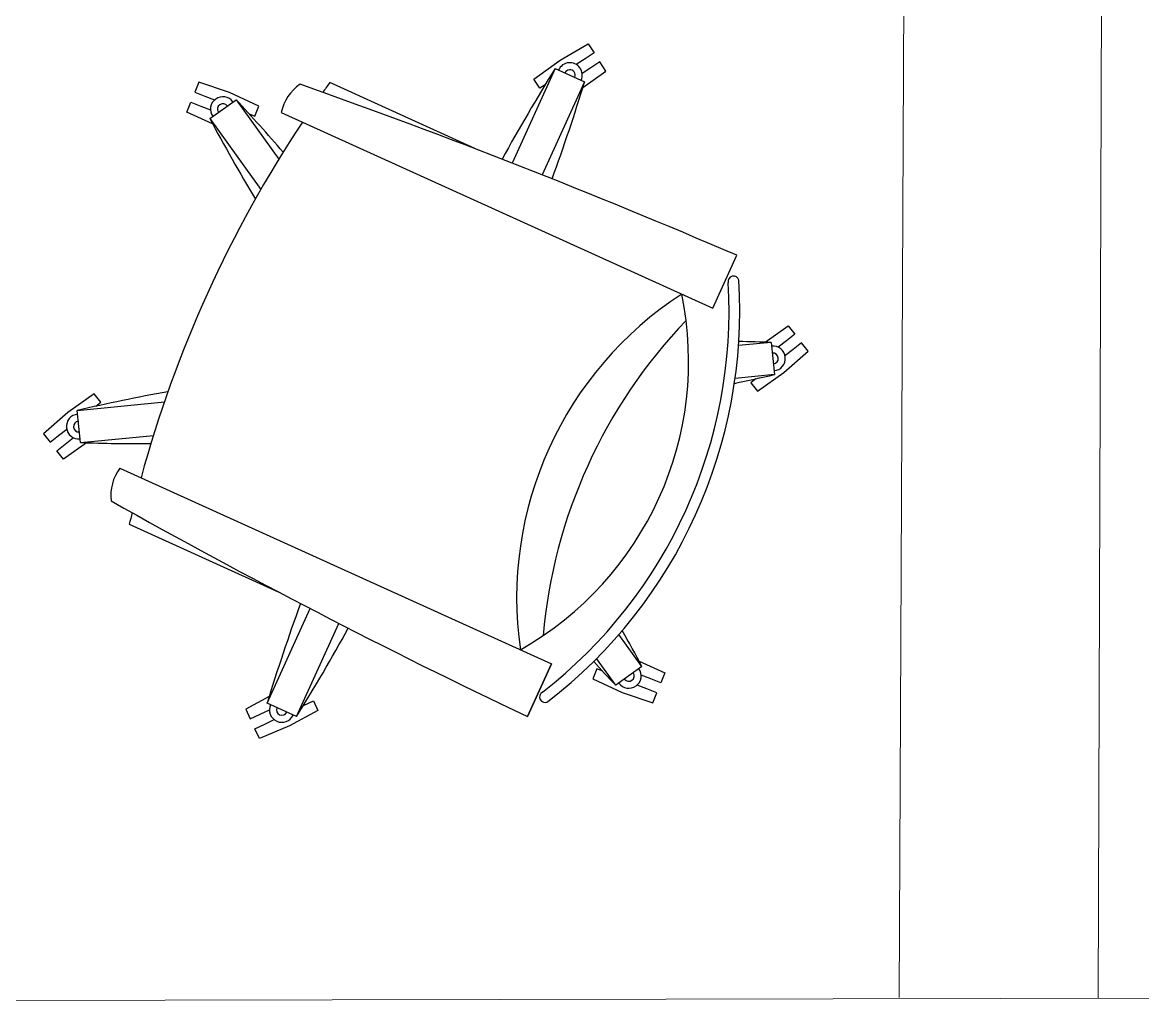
# Model space of a CAD drawing. Header units: inches. Extents: x 164.3 to 247.9, y 15.6 to 56.7.
# Drawn here: x 211.926 to 212.782, y 52.649 to 53.402 of the extents above; entities that cross this region are included whole.
import ezdxf

# ---------------------------------------------------------------- set-up
doc = ezdxf.new("R2010")
doc.units = ezdxf.units.IN
doc.header["$MEASUREMENT"] = 0
doc.layers.get('0').update_dxf_attribs({"lineweight": 0})
doc.layers.add('WALL 1 100', color=250, linetype='Continuous', lineweight=9)

msp = doc.modelspace()

# ---------------------------------------------------------------- linework, layer by layer
at = {"color": 7, "linetype": 'ByBlock', "lineweight": -2}
for p, q in [((212.33735, 53.3728), (212.35875, 53.38523)), ((212.35875, 53.38523), (212.36324, 53.37832)), ((212.35633, 53.37383), (212.34966, 53.3695)), ((212.36324, 53.37832), (212.35633, 53.37383)), ((212.33349, 53.36651), (212.30063, 53.29406)), ((212.31728, 53.35831), (212.33735, 53.3728)), ((212.33349, 53.36651), (212.356, 53.3563)), ((212.36081, 53.36692), (212.35414, 53.36259)), ((212.36772, 53.3714), (212.36081, 53.36692)), ((212.37221, 53.36449), (212.36772, 53.3714)), ((212.32177, 53.3514), (212.31728, 53.35831)), ((212.35462, 53.35179), (212.37221, 53.36449)), ((212.06117, 53.35603), (212.05811, 53.34838)), ((212.05811, 53.34838), (212.06576, 53.34532)), ((212.08458, 53.348), (212.06117, 53.35603)), ((212.275, 53.30399), (212.16117, 53.35562)), ((212.32583, 53.35404), (212.32177, 53.3514)), ((212.356, 53.3563), (212.32367, 53.285)), ((212.052, 53.33308), (212.05505, 53.34073)), ((212.05505, 53.34073), (212.06271, 53.33767)), ((212.06576, 53.34532), (212.07315, 53.34237)), ((212.06949, 53.32819), (212.08959, 53.34258)), ((212.10708, 53.33769), (212.08458, 53.348)), ((212.08959, 53.34258), (212.12221, 53.29702)), ((212.07172, 53.32404), (212.052, 53.33308)), ((212.06271, 53.33767), (212.07009, 53.33472)), ((212.09952, 53.33183), (212.10402, 53.33004)), ((212.10402, 53.33004), (212.10708, 53.33769)), ((212.12415, 53.33281), (212.45394, 53.18324)), ((212.06949, 53.32819), (212.10844, 53.27379)), ((212.45394, 53.18324), (212.47224, 53.22358)), ((212.49397, 53.15718), (212.51166, 53.16974)), ((212.51166, 53.16974), (212.51676, 53.16326)), ((212.51676, 53.16326), (212.51028, 53.15817)), ((212.49868, 53.15703), (212.47368, 53.15458)), ((212.49868, 53.15703), (212.50109, 53.13243)), ((212.51028, 53.15817), (212.50404, 53.15325)), ((212.51538, 53.15169), (212.50913, 53.14677)), ((212.52186, 53.15679), (212.51538, 53.15169)), ((212.52695, 53.15032), (212.52186, 53.15679)), ((212.50829, 53.13406), (212.52695, 53.15032)), ((212.50109, 53.13243), (212.47106, 53.12949)), ((212.48682, 53.1292), (212.48302, 53.1262)), ((212.48302, 53.1262), (212.48811, 53.11973)), ((212.48811, 53.11973), (212.50829, 53.13406)), ((211.98124, 53.1177), (211.96106, 53.10337)), ((211.98634, 53.11122), (211.98124, 53.1177)), ((211.96826, 53.10499), (212.03484, 53.11153)), ((211.98253, 53.10823), (211.98634, 53.11122)), ((211.96106, 53.10337), (211.9424, 53.08711)), ((211.97067, 53.08039), (211.96826, 53.10499)), ((211.9424, 53.08711), (211.9475, 53.08064)), ((211.9475, 53.08064), (211.95397, 53.08573)), ((211.95397, 53.08573), (211.96022, 53.09065)), ((211.95907, 53.07926), (211.96532, 53.08418)), ((211.97067, 53.08039), (212.02644, 53.08586)), ((211.9526, 53.07416), (211.95907, 53.07926)), ((211.95769, 53.06769), (211.9526, 53.07416)), ((211.97538, 53.08025), (211.95769, 53.06769)), ((212.00079, 53.06082), (212.33058, 52.91125)), ((212.00802, 53.01794), (212.12185, 52.96632)), ((212.11335, 52.88113), (212.14621, 52.95358)), ((212.13586, 52.87092), (212.1682, 52.94221)), ((212.39987, 52.90924), (212.38229, 52.93378)), ((212.37977, 52.89485), (212.36514, 52.91528)), ((212.39764, 52.91339), (212.41736, 52.90435)), ((212.33058, 52.91125), (212.31228, 52.8709)), ((212.31228, 52.8709), (212.33058, 52.91125)), ((212.36533, 52.90739), (212.36228, 52.89974)), ((212.36983, 52.90559), (212.36533, 52.90739)), ((212.39987, 52.90924), (212.37977, 52.89485)), ((212.41736, 52.90435), (212.4143, 52.8967)), ((212.36228, 52.89974), (212.38477, 52.88943)), ((212.40359, 52.89211), (212.39621, 52.89506)), ((212.40665, 52.89976), (212.39926, 52.90271)), ((212.4143, 52.8967), (212.40665, 52.89976)), ((212.11491, 52.88622), (212.09697, 52.87654)), ((212.38477, 52.88943), (212.40819, 52.8814)), ((212.41124, 52.88905), (212.40359, 52.89211)), ((212.40819, 52.8814), (212.41124, 52.88905)), ((212.13586, 52.87092), (212.11335, 52.88113)), ((212.14102, 52.87929), (212.14125, 52.8794)), ((212.14125, 52.8794), (212.14869, 52.88294)), ((212.14869, 52.88294), (212.15224, 52.87551)), ((212.09697, 52.87654), (212.10052, 52.86911)), ((212.10052, 52.86911), (212.10796, 52.87265)), ((212.10796, 52.87265), (212.11514, 52.87607)), ((212.15224, 52.87551), (212.13045, 52.86376)), ((212.10407, 52.86167), (212.1115, 52.86521)), ((212.10761, 52.85423), (212.10407, 52.86167)), ((212.13045, 52.86376), (212.10761, 52.85423)), ((212.1115, 52.86521), (212.11868, 52.86864))]:
    msp.add_line(p, q, dxfattribs=at)
for centre, radius, start, end in [((213.58716, 52.58786), 1.47579, 148.15576, 151.27849), ((212.34475, 53.3614), 0.00947, 335.60354, 155.60354), ((212.34475, 53.3614), 0.00412, 335.60354, 155.60354), ((212.15856, 53.32535), 0.03521, 124.59911, 167.76527), ((210.36246, 48.33053), 5.32853, 66.67532, 70.52945), ((212.9239, 52.80612), 0.94005, 144.22948, 144.78622), ((210.94431, 53.78651), 1.47579, 340.01053, 343.05132), ((212.07954, 53.33538), 0.00947, 35.60354, 215.60354), ((211.01116, 52.33512), 1.47579, 40.96047, 43.05132), ((212.07954, 53.33538), 0.00412, 35.60354, 215.60354), ((212.9239, 52.80612), 0.94005, 146.46331, 164.74378), ((213.37065, 54.02457), 1.47579, 208.15576, 210.9032), ((212.09682, 53.18124), 0.36956, 307.89634, 3.31074), ((212.09682, 53.18124), 0.3778, 307.67218, 3.53491), ((212.46984, 53.2035), 0.00418, 14.29262, 192.67643), ((212.58112, 52.96159), 0.27703, 122.98573, 188.22135), ((212.1815, 53.14283), 0.254, 299.59472, 11.61236), ((212.72198, 52.8977), 0.39927, 136.24242, 174.96466), ((212.45119, 51.68201), 1.47579, 88.15576, 89.11891), ((212.49989, 53.14473), 0.00947, 275.60354, 95.60354), ((212.49989, 53.14473), 0.00412, 275.60354, 95.60354), ((212.16783, 54.5701), 1.47579, 281.83541, 283.05132), ((212.30153, 51.66732), 1.47579, 100.30389, 103.05132), ((211.96947, 53.09269), 0.00947, 95.60354, 275.60354), ((211.96947, 53.09269), 0.00412, 95.60354, 275.60354), ((212.01817, 54.55542), 1.47579, 268.15576, 270.24661), ((212.02908, 53.03985), 0.03521, 143.44181, 186.60797), ((214.6036, 57.68162), 5.32853, 240.67763, 244.53176), ((212.9239, 52.80612), 0.94005, 166.42086, 166.9776), ((213.52504, 52.45091), 1.47579, 159.92859, 163.05132), ((210.8822, 53.64956), 1.47579, 328.15576, 331.19655), ((211.09871, 52.21286), 1.47579, 28.15576, 29.37167), ((213.45819, 53.9023), 1.47579, 222.08817, 223.05132), ((212.38982, 52.90204), 0.00947, 215.60354, 35.60354), ((212.38982, 52.90204), 0.00412, 215.60354, 35.60354), ((212.32581, 52.88593), 0.00418, 118.53065, 296.91446), ((212.12461, 52.87602), 0.00947, 155.60354, 335.60354), ((212.12461, 52.87602), 0.00412, 155.60354, 335.60354)]:
    msp.add_arc(centre, radius, start, end, dxfattribs=at)
at = {"layer": 'WALL 1 100', "color": 0}
for p, q in [((212.60339, 54.17298), (212.59639, 52.65609)), ((212.75339, 54.17298), (212.74848, 52.65552))]:
    msp.add_line(p, q, dxfattribs=at)
msp.add_lwpolyline([(209.44462, 52.6492), (222.89503, 52.67513)], dxfattribs=at)

doc.saveas('drawing.dxf')
